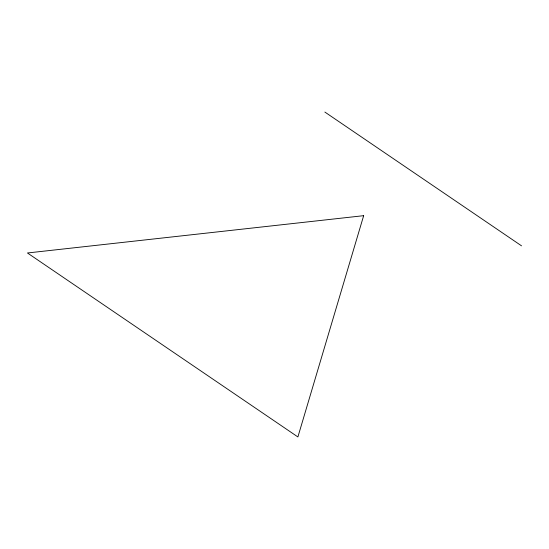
<?xml version="1.0" encoding="UTF-8"?>
<svg xmlns="http://www.w3.org/2000/svg" width="549" height="549" viewBox="0 0 549 549"><rect width="100%" height="100%" fill="white"/><g stroke="black" fill="none" stroke-linecap="round" stroke-linejoin="round"><path stroke-width="0.82" d="M324.864 112.058L521.55 245.849M363.664 215.675L297.894 436.942L27.45 252.979L363.664 215.675"/></g></svg>
